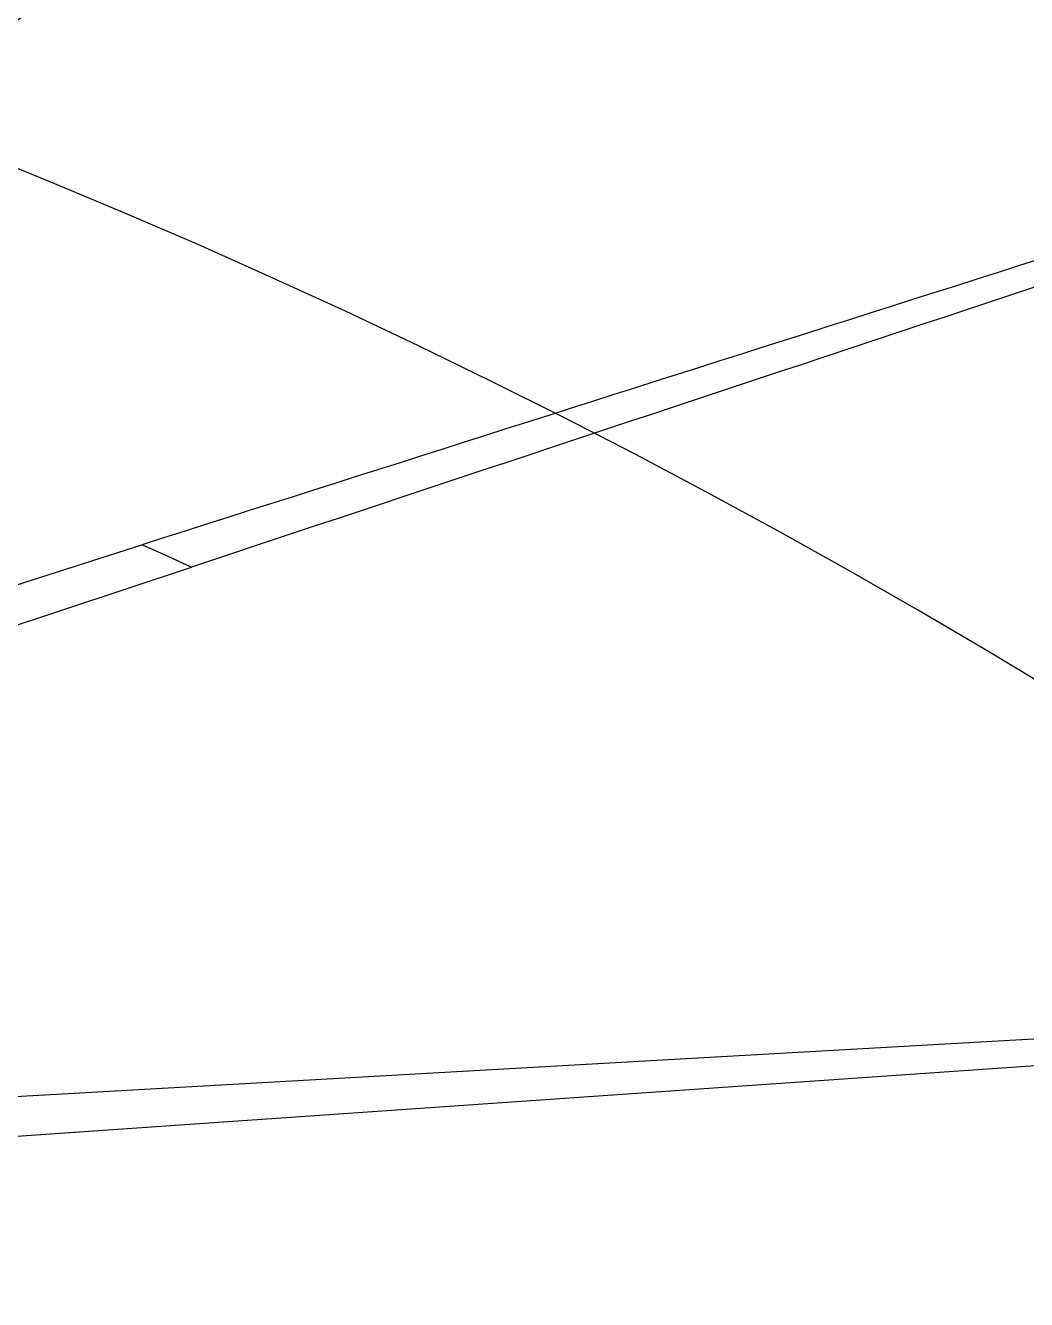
# Model space of a CAD drawing. Extents: x 398 to 508, y 628 to 778.
# Drawn here: x 456.09 to 460.07, y 680.24 to 685.3 of the extents above; entities that cross this region are included whole.
import ezdxf

# ---------------------------------------------------------------- set-up
doc = ezdxf.new("R2010")
doc.units = 0
doc.header["$MEASUREMENT"] = 0
doc.layers.add('1', color=4, linetype='Continuous')

# ---------------------------------------------------------------- blocks, each defined once
blk = doc.blocks.new('2013GLEAM')
at = {"layer": '1', "color": 3, "linetype": 'Continuous'}
for p, q in [((58.4746, 39.7791), (51.1217, 37.4419)), ((58.4746, 39.7791), (58.5727, 39.7348)), ((51.197, 37.2102), (58.6687, 39.691)), ((58.5727, 39.7348), (58.6687, 39.691)), ((62.0875, 37.8184), (51.1983, 37.2034)), ((51.2136, 36.9602), (62.2324, 37.7244))]:
    blk.add_line(p, q, dxfattribs=at)
for centre, radius, start, end in [((47.1826, 14.5805), 31.6878, 44.69289, 128.09165), ((-1088.0039, 1875.4819), 2162.138, 301.9438648, 302.0788222), ((331359.3009, -514264.1293), 611777.1011, 122.7882170216, 122.7886873817), ((47.1712, 14.7018), 28.6822, 45.42759, 127.71019), ((748589.218, -2354922.5137), 2471061.6504, 107.6328582407, 107.6329907272), ((321396.6379, -968755.7485), 1020697.1608, 108.3497559345, 108.3500712493)]:
    blk.add_arc(centre, radius, start, end, dxfattribs=at)

msp = doc.modelspace()

# ---------------------------------------------------------------- block references
at = {"layer": '1'}
msp.add_blockref('2013GLEAM', (398.077, 643.4604), dxfattribs=at)

doc.saveas('drawing.dxf')
